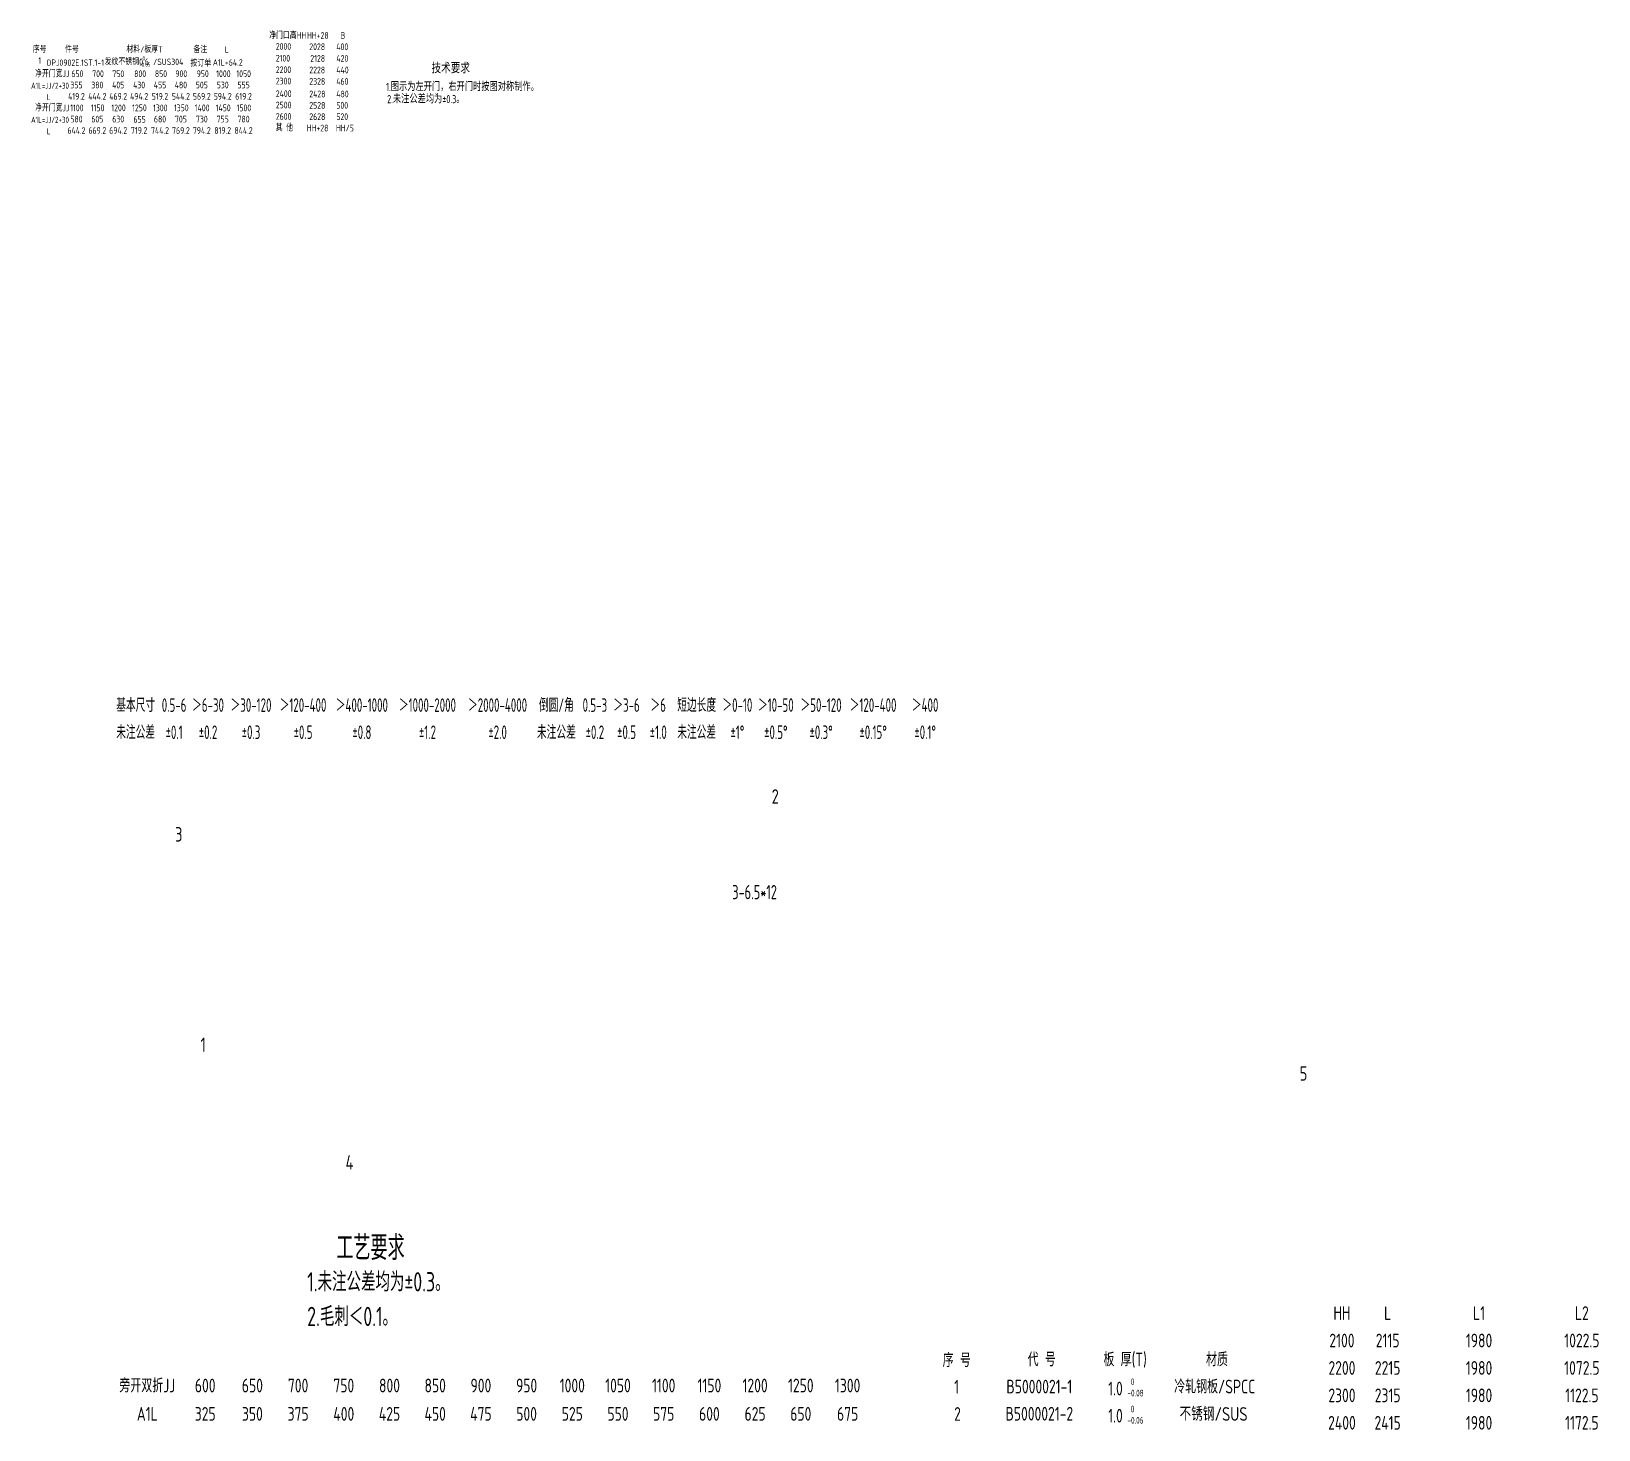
# Model space of a CAD drawing. Header units: inches. Extents: x 14216 to 120088, y -29410 to 23559.
# Drawn here: x 80205 to 83292, y 6060 to 8814 of the extents above; entities that cross this region are included whole.
import ezdxf
from ezdxf.enums import TextEntityAlignment as Align

# ---------------------------------------------------------------- set-up
doc = ezdxf.new("R2010")
doc.units = ezdxf.units.IN
doc.header["$LTSCALE"] = 0.3
doc.header["$MEASUREMENT"] = 0
for name, color, linetype in [('1粗实线', 4, 'Continuous'), ('2', 2, 'Continuous'), ('2细实线', 2, 'Continuous'), ('7', 4, 'Continuous')]:
    doc.layers.add(name, color=color, linetype=linetype)
doc.layers.add('粗实线', color=7, linetype='Continuous', lineweight=30)
doc.styles.add('HZ', font='isocp2.shx', dxfattribs={"width": 0.7, "bigfont": 'hztxt.shx'})

msp = doc.modelspace()

# ---------------------------------------------------------------- texts
at = {"layer": '1粗实线', "color": 4, "style": 'HZ', "width": 0.8}
for s, height, p in [('2', 28.512, (81663.174, 7292.899)), ('3', 28.512, (80488.306, 7218.354)), ('1', 28.512, (80538.459, 6804.048)), ('5', 28.5, (82703.137, 6747.49)), ('4', 28.512, (80824.091, 6572.441))]:
    msp.add_text(s, height=height, dxfattribs=at).set_placement(p)
at = {"layer": '2', "style": 'HZ'}
for s, height, width, p in [('净门口高HH', 13.31, 0.75, (80673.697, 8798.919)), ('HH+28', 13.31, 0.75, (80748.018, 8798.919)), ('B', 13.31, 0.75, (80814.188, 8798.919)), ('2000', 13.31, 0.75, (80686.548, 8777.202)), ('2100', 13.31, 0.75, (80686.548, 8754.156)), ('2028', 13.31, 0.75, (80752.572, 8776.67)), ('2128', 13.31, 0.75, (80754.591, 8753.624)), ('400', 13.31, 0.75, (80805.812, 8776.67)), ('420', 13.31, 0.75, (80805.939, 8753.624)), ('净开门宽JJ', 13.31, 0.75, (80212.673, 8723.514)), ('650', 13.31, 0.75, (80283.91, 8723.514)), ('700', 13.31, 0.75, (80325.05, 8723.514)), ('750', 13.31, 0.75, (80364.718, 8723.514)), ('800', 13.31, 0.75, (80407.725, 8723.514)), ('850', 13.31, 0.75, (80448.47, 8723.514)), ('900', 13.31, 0.75, (80488.803, 8723.514)), ('950', 13.31, 0.75, (80530.75, 8723.514)), ('1000', 13.31, 0.75, (80569.236, 8723.514)), ('1050', 13.31, 0.75, (80608.904, 8723.514)), ('2200', 13.31, 0.75, (80686.548, 8731.417)), ('2228', 13.31, 0.75, (80752.572, 8730.885)), ('440', 13.31, 0.75, (80805.812, 8730.885)), ('A1L=JJ/2+30', 11.979, 0.75, (80204.602, 8700.642)), ('2300', 13.31, 0.75, (80686.548, 8709.032)), ('2328', 13.31, 0.75, (80752.572, 8708.5)), ('460', 13.31, 0.75, (80805.812, 8708.5)), ('L', 11.979, 0.75, (80235.622, 8678.257)), ('2400', 13.31, 0.75, (80686.548, 8684.227)), ('2500', 13.31, 0.75, (80686.548, 8661.842)), ('2428', 13.31, 0.75, (80752.572, 8683.695)), ('2528', 13.31, 0.75, (80752.572, 8661.31)), ('480', 13.31, 0.75, (80805.812, 8683.695)), ('500', 13.31, 0.75, (80805.812, 8661.31)), ('A1L=JJ/2+30', 11.979, 0.75, (80204.602, 8633.487)), ('净开门宽JJ', 13.31, 0.75, (80212.673, 8656.359)), ('1100', 13.31, 0.75, (80281.651, 8656.359)), ('1150', 13.31, 0.75, (80322.396, 8656.359)), ('1200', 13.31, 0.75, (80362.729, 8656.359)), ('1250', 13.31, 0.75, (80403.656, 8656.359)), ('1300', 13.31, 0.75, (80444.796, 8656.359)), ('1350', 13.31, 0.75, (80485.936, 8656.359)), ('1400', 13.31, 0.75, (80527.076, 8656.359)), ('1450', 13.31, 0.75, (80568.216, 8656.359)), ('1500', 13.31, 0.75, (80609.356, 8656.359)), ('2600', 13.31, 0.75, (80686.548, 8639.457)), ('2628', 13.31, 0.75, (80752.572, 8638.925)), ('520', 13.31, 0.75, (80805.812, 8638.925)), ('L', 11.979, 0.75, (80235.622, 8611.092)), ('其 他', 13.31, 0.75, (80686.548, 8617.072)), ('HH+28', 13.31, 0.75, (80747.482, 8616.54)), ('HH/5', 13.31, 0.75, (80804.966, 8616.54)), ('不锈钢/SUS', 27, 0.85, (82466.374, 6077.852))]:
    msp.add_text(s, height=height, dxfattribs=dict(at, width=width)).set_placement(p)
for s, height, width, p in [('355', 13.31, 0.75, (80294.019, 8708.009)), ('380', 13.31, 0.75, (80335.159, 8708.009)), ('405', 13.31, 0.75, (80376.299, 8708.009)), ('430', 13.31, 0.75, (80417.439, 8708.009)), ('455', 13.31, 0.75, (80458.579, 8708.009)), ('480', 13.31, 0.75, (80499.719, 8708.009)), ('505', 13.31, 0.75, (80540.859, 8708.009)), ('530', 13.31, 0.75, (80581.999, 8708.009)), ('555', 13.31, 0.75, (80623.139, 8708.009)), ('419.2', 13.31, 0.75, (80294.019, 8685.624)), ('444.2', 13.31, 0.75, (80335.159, 8685.624)), ('469.2', 13.31, 0.75, (80376.299, 8685.624)), ('494.2', 13.31, 0.75, (80417.439, 8685.624)), ('519.2', 13.31, 0.75, (80458.579, 8685.624)), ('544.2', 13.31, 0.75, (80499.719, 8685.624)), ('569.2', 13.31, 0.75, (80540.859, 8685.624)), ('594.2', 13.31, 0.75, (80581.999, 8685.624)), ('619.2', 13.31, 0.75, (80623.139, 8685.624)), ('580', 13.31, 0.75, (80294.019, 8640.854)), ('605', 13.31, 0.75, (80335.159, 8640.854)), ('630', 13.31, 0.75, (80376.299, 8640.854)), ('655', 13.31, 0.75, (80418.342, 8640.296)), ('680', 13.31, 0.75, (80458.579, 8640.854)), ('705', 13.31, 0.75, (80499.719, 8640.854)), ('730', 13.31, 0.75, (80540.859, 8640.854)), ('755', 13.31, 0.75, (80581.999, 8640.854)), ('780', 13.31, 0.75, (80623.139, 8640.854)), ('644.2', 13.31, 0.75, (80294.019, 8618.459)), ('669.2', 13.31, 0.75, (80335.159, 8618.459)), ('694.2', 13.31, 0.75, (80376.299, 8618.459)), ('719.2', 13.31, 0.75, (80417.439, 8618.459)), ('744.2', 13.31, 0.75, (80458.579, 8618.459)), ('769.2', 13.31, 0.75, (80499.719, 8618.459)), ('794.2', 13.31, 0.75, (80540.859, 8618.459)), ('819.2', 13.31, 0.75, (80581.999, 8618.459)), ('844.2', 13.31, 0.75, (80623.139, 8618.459)), ('HH', 27, 0.8, (82786.276, 6289.961)), ('L', 27, 0.8, (82876.276, 6289.961)), ('L1', 27, 0.8, (83056.277, 6289.961)), ('L2', 27, 0.8, (83258.777, 6289.961)), ('2100', 27, 0.8, (82786.276, 6235.961)), ('2115', 27, 0.8, (82876.276, 6235.961)), ('1980', 27, 0.8, (83056.277, 6235.961)), ('1022.5', 27, 0.8, (83258.777, 6235.961)), ('2200', 27, 0.8, (82786.276, 6181.961)), ('2215', 27, 0.8, (82876.276, 6181.961)), ('1980', 27, 0.8, (83056.277, 6181.961)), ('1072.5', 27, 0.8, (83258.777, 6181.961)), ('旁开双折JJ', 27, 0.8, (80433.528, 6147.348)), ('600', 27, 0.8, (80547.616, 6147.348)), ('650', 27, 0.8, (80640.528, 6147.348)), ('700', 27, 0.8, (80730.528, 6147.348)), ('750', 27, 0.8, (80820.528, 6147.348)), ('800', 27, 0.8, (80910.528, 6147.348)), ('850', 27, 0.8, (81000.528, 6147.348)), ('900', 27, 0.8, (81090.528, 6147.348)), ('950', 27, 0.8, (81180.528, 6147.348)), ('1000', 27, 0.8, (81270.528, 6147.348)), ('1050', 27, 0.8, (81360.528, 6147.348)), ('1100', 27, 0.8, (81450.528, 6147.348)), ('1150', 27, 0.8, (81540.528, 6147.348)), ('1200', 27, 0.8, (81630.528, 6147.348)), ('1250', 27, 0.8, (81720.528, 6147.348)), ('1300', 27, 0.8, (81812.778, 6147.348)), ('2300', 27, 0.8, (82786.276, 6127.961)), ('2315', 27, 0.8, (82876.276, 6127.961)), ('1980', 27, 0.8, (83056.277, 6127.961)), ('1122.5', 27, 0.8, (83258.777, 6127.961)), ('A1L', 27, 0.8, (80433.528, 6091.53)), ('325', 27, 0.8, (80547.616, 6091.53)), ('350', 27, 0.8, (80640.528, 6091.53)), ('375', 27, 0.8, (80730.528, 6091.53)), ('400', 27, 0.8, (80820.528, 6091.53)), ('425', 27, 0.8, (80910.528, 6091.53)), ('450', 27, 0.8, (81000.528, 6091.53)), ('475', 27, 0.8, (81090.528, 6091.53)), ('500', 27, 0.8, (81180.528, 6091.53)), ('525', 27, 0.8, (81270.528, 6091.53)), ('550', 27, 0.8, (81360.528, 6091.53)), ('575', 27, 0.8, (81450.528, 6091.53)), ('600', 27, 0.8, (81540.528, 6091.53)), ('625', 27, 0.8, (81630.528, 6091.53)), ('650', 27, 0.8, (81720.528, 6091.53)), ('675', 27, 0.8, (81812.778, 6091.53)), ('2400', 27, 0.8, (82786.276, 6073.961)), ('2415', 27, 0.8, (82876.276, 6073.961)), ('1980', 27, 0.8, (83056.277, 6073.961)), ('1172.5', 27, 0.8, (83258.777, 6073.961))]:
    msp.add_text(s, height=height, dxfattribs=dict(at, width=width)).set_placement(p, align=Align.MIDDLE_CENTER)
at = {"layer": '2', "color": 6, "style": 'HZ', "width": 0.75}
for s, p in [('1.未注公差均为±0.3。', (80748.525, 6332.591)), ('2.毛刺＜0.1。', (80748.417, 6264.333))]:
    msp.add_text(s, height=38, dxfattribs=at).set_placement(p)
at = {"layer": '2', "color": 2, "linetype": 'ByBlock', "style": 'HZ', "width": 0.8}
for s, p in [('序 号', (81999.94, 6183.776)), ('1', (82022.528, 6131.346)), ('2', (82022.528, 6077.886))]:
    msp.add_text(s, height=27, dxfattribs=at).set_placement(p)
for s, p in [('代 号', (82194.988, 6198.72)), ('板 厚(T)', (82359.264, 6198.72)), ('材质', (82540.153, 6198.72)), ('B5000021-1', (82190.247, 6145.26)), ('1.0', (82340.28, 6141.37)), ('冷轧钢板/SPCC', (82535.706, 6145.26)), ('B5000021-2', (82190.247, 6091.8)), ('1.0', (82340.28, 6087.91))]:
    msp.add_text(s, height=27, dxfattribs=at).set_placement(p, align=Align.MIDDLE_CENTER)
at = {"layer": '2', "color": 6, "insert": (81629.512, 7118.843), "char_height": 28, "attachment_point": 5, "style": 'HZ'}
msp.add_mtext('3-6.5*12', dxfattribs=at)
at = {"layer": '2', "char_height": 13.2828, "attachment_point": 1, "style": 'HZ'}
for s, insert in [(' 0\\P-0.08', (82363.769, 6161.222)), (' 0\\P-0.06', (82363.769, 6107.762))]:
    msp.add_mtext(s, dxfattribs=dict(at, insert=insert))
at = {"layer": '2细实线', "style": 'HZ', "width": 0.8}
for s, height, p in [('序号', 12.5971, (80221.654, 8778.116)), ('件号', 12.5971, (80285.149, 8778.116)), ('材料/板厚T', 12.5971, (80428.122, 8778.116)), ('备注', 12.5971, (80538.017, 8777.779)), ('L', 12.597, (80589.957, 8777.779)), ('1', 12.597, (80221.654, 8756.014)), ('OPJ0902E.1ST.1-1', 12.59712, (80291.645, 8752.007))]:
    msp.add_text(s, height=height, dxfattribs=at).set_placement(p, align=Align.MIDDLE_CENTER)
at = {"layer": '2细实线', "style": 'HZ'}
for s, height, width, p in [('发纹不锈钢0.6', 12.5971, 0.8, (80349.44, 8747.421)), ('-0.05', 8, 0.8, (80417.819, 8743.84)), (' 0', 8, 0.8, (80419.595, 8756.468)), ('/SUS304', 12.5971, 0.8, (80445.189, 8747.421)), ('1.图示为左开门，右开门时按图对称制作。', 16, 0.75, (80903.787, 8696.273)), ('2.未注公差均为±0.3。', 16, 0.75, (80905.899, 8672.187))]:
    msp.add_text(s, height=height, dxfattribs=dict(at, width=width)).set_placement(p)
at = {"layer": '2细实线', "style": 'HZ', "width": 0.8}
for s, p in [('按订单', (80539.027, 8752.483)), ('A1L+64.2', (80591.934, 8752.483))]:
    msp.add_text(s, height=12.5971, dxfattribs=at).set_placement(p, align=Align.MIDDLE)
at = {"layer": '2细实线', "linetype": 'ByBlock', "style": 'HZ', "width": 0.65}
for s, p in [('基本尺寸', (80410.578, 7487.106)), ('＞6-30', (80553.138, 7487.106)), ('＞30-120', (80637.783, 7487.106)), ('＞120-400', (80740.248, 7487.106)), ('＞400-1000', (80856.078, 7487.106)), ('＞1000-2000', (80985.273, 7487.106)), ('＞2000-4000', (81123.378, 7487.106)), ('倒圆/角', (81239.208, 7487.106)), ('0.5-3', (81314.943, 7487.106)), ('＞3-6', (81377.313, 7487.106)), ('＞6', (81439.683, 7487.106)), ('短边长度', (81515.418, 7487.106)), ('＞0-10', (81595.608, 7487.106)), ('＞10-50', (81671.343, 7487.106)), ('＞50-120', (81760.443, 7487.106)), ('＞120-400', (81862.908, 7487.106)), ('＞400', (81965.373, 7487.106)), ('0.5-6', (80486.313, 7487.106)), ('未注公差', (80410.578, 7433.646)), ('%%p0.1', (80486.313, 7433.646)), ('%%p0.2', (80553.138, 7433.646)), ('%%p0.3', (80637.783, 7433.646)), ('%%p0.5', (80740.248, 7433.646)), ('%%p0.8', (80856.078, 7433.646)), ('%%p1.2', (80985.273, 7433.646)), ('%%p2.0', (81123.378, 7433.646)), ('未注公差', (81239.208, 7433.646)), ('%%p0.2', (81314.943, 7433.646)), ('%%p0.5', (81377.313, 7433.646)), ('%%p1.0', (81439.683, 7433.646)), ('未注公差', (81515.418, 7433.646)), ('%%p1%%d', (81595.608, 7433.646)), ('%%p0.5%%d', (81671.343, 7433.646)), ('%%p0.3%%d', (81760.443, 7433.646)), ('%%p0.15%%d', (81862.908, 7433.646)), ('%%p0.1%%d', (81965.373, 7433.646))]:
    msp.add_text(s, height=26.73, dxfattribs=at).set_placement(p, align=Align.MIDDLE_CENTER)
at = {"layer": '7', "ltscale": 0.5, "style": 'HZ', "width": 0.75}
msp.add_text('技术要求', height=21, dxfattribs=at).set_placement((80993.286, 8730.955))
at = {"layer": '粗实线', "color": 3, "linetype": 'Continuous', "lineweight": -3, "style": 'HZ', "width": 0.7}
msp.add_text('工艺要求', height=48, dxfattribs=at).set_placement((80805.92, 6394.51))

doc.saveas('drawing.dxf')
